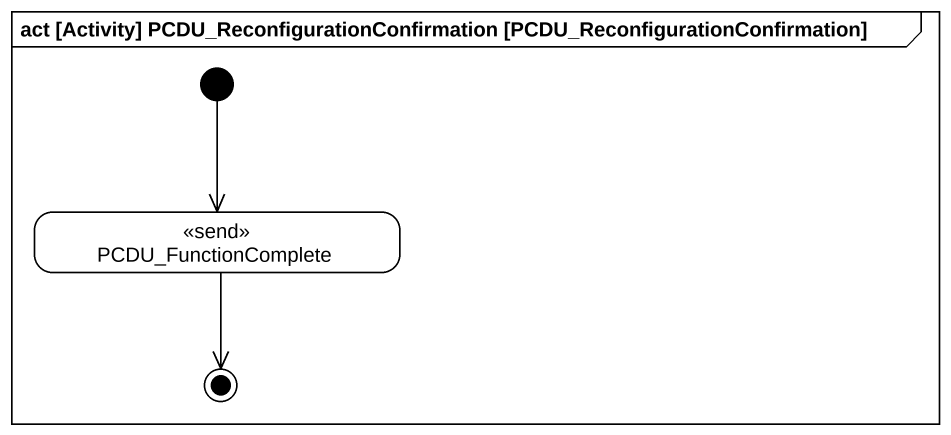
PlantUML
@startuml
mainframe act [Activity] PCDU_ReconfigurationConfirmation [PCDU_ReconfigurationConfirmation]
hide empty description
state PCDU_FunctionComplete <<send>>
[*] --> PCDU_FunctionComplete
PCDU_FunctionComplete --> [*]
@enduml
